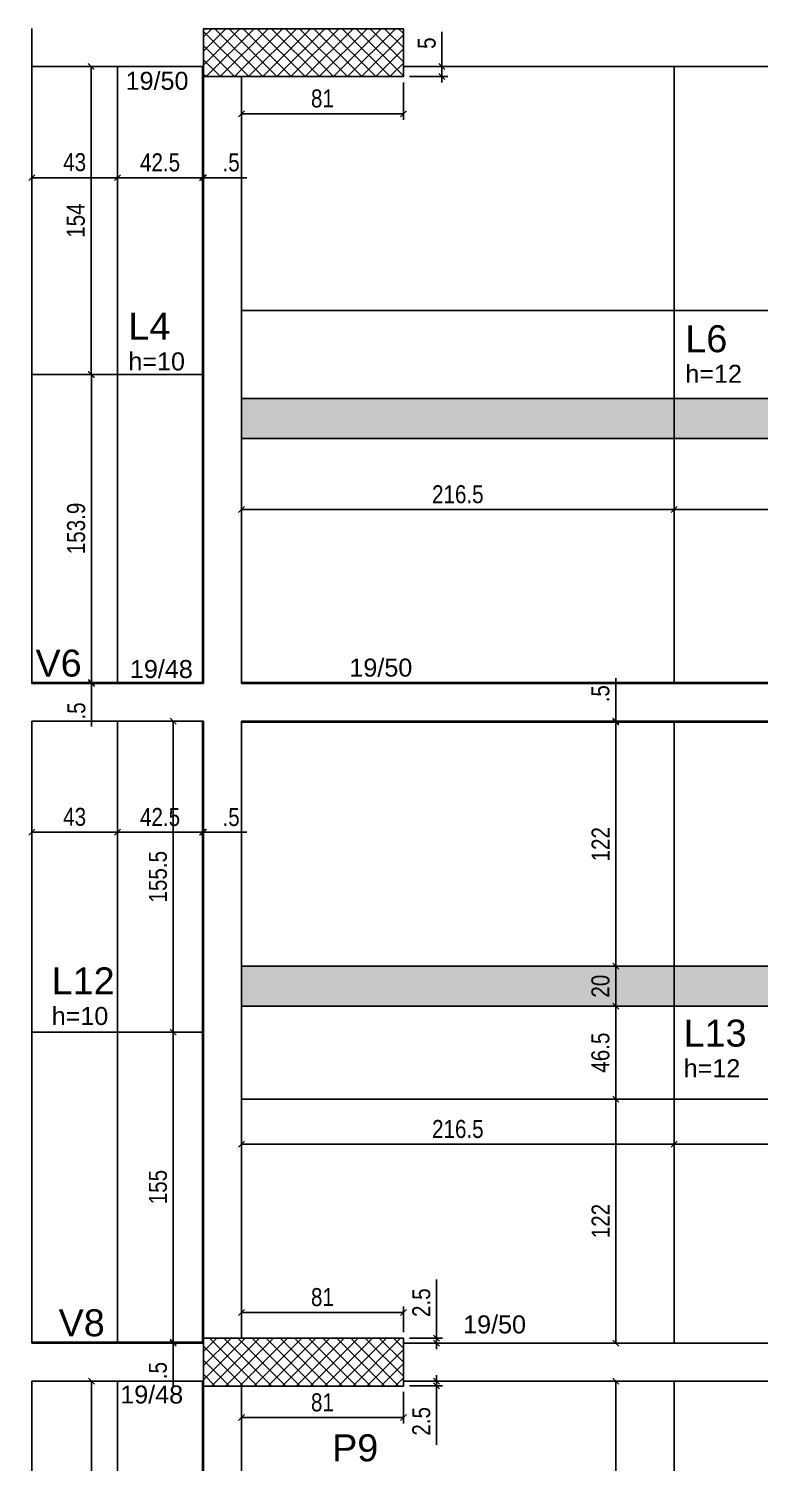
# Model space of a CAD drawing. Header units: millimetres. Extents: x 2797 to 7088, y 174 to 2922.
# Drawn here: x 3697 to 4063, y 1695 to 2412 of the extents above; entities that cross this region are included whole.
import ezdxf

# ---------------------------------------------------------------- set-up
doc = ezdxf.new("R2010")
doc.units = ezdxf.units.MM
for name, color, linetype in [('8', 8, 'Continuous'), ('ES-VIGA', 3, 'Continuous'), ('L-D', 2, 'Continuous'), ('L-N', 4, 'Continuous'), ('Painéis', 200, 'Continuous'), ('PIL-N', 4, 'Continuous'), ('Pilares', 5, 'Continuous'), ('VIG-D', 2, 'Continuous'), ('VIG-N', 4, 'Continuous')]:
    doc.layers.add(name, color=color, linetype=linetype)
doc.layers.add('Hachura', color=251, linetype='Continuous', lineweight=9)
doc.styles.add('COTA TECNICA-50', font='techl___.ttf', dxfattribs={"height": 9})
doc.styles.add('TQS_ARIAL', font='arial.ttf')
doc.dimstyles.new('COTA PAINEL-50', dxfattribs={"dimtxt": 9, "dimasz": 3, "dimexe": 3, "dimexo": 3, "dimgap": 3, "dimtad": 1, "dimdec": 1, "dimzin": 12, "dimdsep": 46, "dimtxsty": 'COTA TECNICA-50', "dimblk1": 'OBLIQUE', "dimblk2": 'OBLIQUE', "dimsah": 1, "dimcen": 0.9, "dimclrd": 4, "dimclre": 4, "dimclrt": 240, "dimadec": 1, "dimazin": 3, "dimtfac": 1, "dimtdec": 1, "dimtmove": 0, "dimatfit": 3, "dimfxl": 1, "dimtolj": 1, "dimtzin": 12, "dimarcsym": 0})

# ---------------------------------------------------------------- blocks, each defined once
blk = doc.blocks.new('_Oblique')
at = {"color": 0, "linetype": 'ByBlock', "lineweight": -2}
blk.add_line((-0.5, -0.5), (0.5, 0.5), dxfattribs=at)
blk = doc.blocks.new('*D301')
at = {"layer": 'Defpoints', "color": 0, "transparency": 16777216}
for p in [(3741.65, 2393.09), (3728.4, 2239.04), (3741.4, 2239.04)]:
    blk.add_point(p, dxfattribs=at)
at = {"layer": 'Painéis', "color": 4, "lineweight": -2, "transparency": 16777216}
for p, q in [((3738.65, 2393.09), (3725.4, 2393.09)), ((3728.4, 2393.09), (3728.4, 2239.04)), ((3738.4, 2239.04), (3725.4, 2239.04))]:
    blk.add_line(p, q, dxfattribs=at)
at = {"layer": 'Painéis', "color": 4, "lineweight": -2, "transparency": 16777216, "xscale": 3, "yscale": 3, "zscale": 3}
for p, rotation in [((3728.4, 2393.09), 90), ((3728.4, 2239.04), 270)]:
    blk.add_blockref('_Oblique', p, dxfattribs=dict(at, rotation=rotation))
at = {"layer": 'Painéis', "color": 240, "transparency": 16777216, "insert": (3720.8, 2316.06), "char_height": 9, "attachment_point": 5, "rotation": 90, "style": 'COTA TECNICA-50'}
blk.add_mtext('\\A1;154', dxfattribs=at)
blk = doc.blocks.new('*D302')
at = {"layer": 'Defpoints', "color": 0, "transparency": 16777216}
for p in [(3741.65, 2239.04), (3728.65, 2085.09), (3741.65, 2085.09)]:
    blk.add_point(p, dxfattribs=at)
at = {"layer": 'Painéis', "color": 4, "lineweight": -2, "transparency": 16777216}
for p, q in [((3738.65, 2239.04), (3725.65, 2239.04)), ((3728.65, 2239.04), (3728.65, 2085.09)), ((3738.65, 2085.09), (3725.65, 2085.09))]:
    blk.add_line(p, q, dxfattribs=at)
at = {"layer": 'Painéis', "color": 4, "lineweight": -2, "transparency": 16777216, "xscale": 3, "yscale": 3, "zscale": 3}
for p, rotation in [((3728.65, 2239.04), 90), ((3728.65, 2085.09), 270)]:
    blk.add_blockref('_Oblique', p, dxfattribs=dict(at, rotation=rotation))
at = {"layer": 'Painéis', "color": 240, "transparency": 16777216, "insert": (3720.93, 2162.06), "char_height": 9, "attachment_point": 5, "rotation": 90, "style": 'COTA TECNICA-50'}
blk.add_mtext('\\A1;153.9', dxfattribs=at)
blk = doc.blocks.new('*D303')
at = {"layer": 'Defpoints', "color": 0, "transparency": 16777216}
for p in [(3698.66, 2337.55), (3741.65, 2337.64), (3741.65, 2337.55)]:
    blk.add_point(p, dxfattribs=at)
at = {"layer": 'Painéis', "color": 4, "lineweight": -2, "transparency": 16777216}
for p, q in [((3698.66, 2337.55), (3741.65, 2337.55)), ((3741.65, 2334.64), (3741.65, 2334.55))]:
    blk.add_line(p, q, dxfattribs=at)
at = {"layer": 'Painéis', "color": 4, "lineweight": -2, "transparency": 16777216, "xscale": 3, "yscale": 3, "zscale": 3, "rotation": 180}
blk.add_blockref('_Oblique', (3698.66, 2337.55), dxfattribs=at)
at = {"layer": 'Painéis', "color": 4, "lineweight": -2, "transparency": 16777216, "xscale": 3, "yscale": 3, "zscale": 3}
blk.add_blockref('_Oblique', (3741.65, 2337.55), dxfattribs=at)
at = {"layer": 'Painéis', "color": 240, "transparency": 16777216, "insert": (3720.16, 2345.25), "char_height": 9, "attachment_point": 5, "style": 'COTA TECNICA-50'}
blk.add_mtext('\\A1;43', dxfattribs=at)
blk = doc.blocks.new('*D160')
at = {"layer": 'Defpoints', "color": 0, "transparency": 16777216}
for p in [(3741.65, 2337.55), (3784.15, 2337.55), (3784.15, 2337.55)]:
    blk.add_point(p, dxfattribs=at)
at = {"layer": 'Painéis', "color": 4, "lineweight": -2, "transparency": 16777216}
blk.add_line((3741.65, 2337.55), (3784.15, 2337.55), dxfattribs=at)
at = {"layer": 'Painéis', "color": 4, "lineweight": -2, "transparency": 16777216, "xscale": 3, "yscale": 3, "zscale": 3, "rotation": 180}
blk.add_blockref('_Oblique', (3741.65, 2337.55), dxfattribs=at)
at = {"layer": 'Painéis', "color": 4, "lineweight": -2, "transparency": 16777216, "xscale": 3, "yscale": 3, "zscale": 3}
blk.add_blockref('_Oblique', (3784.15, 2337.55), dxfattribs=at)
at = {"layer": 'Painéis', "color": 240, "transparency": 16777216, "insert": (3762.9, 2345.15), "char_height": 9, "attachment_point": 5, "style": 'COTA TECNICA-50'}
blk.add_mtext('\\A1;42.5', dxfattribs=at)
blk = doc.blocks.new('*D161')
at = {"layer": 'Defpoints', "color": 0, "transparency": 16777216}
for p in [(3803.65, 2388.08), (3884.65, 2388.08), (3884.65, 2369.55)]:
    blk.add_point(p, dxfattribs=at)
at = {"layer": 'Painéis', "color": 4, "lineweight": -2, "transparency": 16777216}
for p, q in [((3803.65, 2385.08), (3803.65, 2366.55)), ((3884.65, 2385.08), (3884.65, 2366.55)), ((3803.65, 2369.55), (3884.65, 2369.55))]:
    blk.add_line(p, q, dxfattribs=at)
at = {"layer": 'Painéis', "color": 4, "lineweight": -2, "transparency": 16777216, "xscale": 3, "yscale": 3, "zscale": 3, "rotation": 180}
blk.add_blockref('_Oblique', (3803.65, 2369.55), dxfattribs=at)
at = {"layer": 'Painéis', "color": 4, "lineweight": -2, "transparency": 16777216, "xscale": 3, "yscale": 3, "zscale": 3}
blk.add_blockref('_Oblique', (3884.65, 2369.55), dxfattribs=at)
at = {"layer": 'Painéis', "color": 240, "transparency": 16777216, "insert": (3844.15, 2377.13), "char_height": 9, "attachment_point": 5, "style": 'COTA TECNICA-50'}
blk.add_mtext('\\A1;81', dxfattribs=at)
blk = doc.blocks.new('*D162')
at = {"layer": 'Defpoints', "color": 0, "transparency": 16777216}
for p in [(3884.65, 2393.09), (3903.96, 2393.09), (3884.65, 2388.08)]:
    blk.add_point(p, dxfattribs=at)
at = {"layer": 'Painéis', "color": 4, "lineweight": -2, "transparency": 16777216}
for p, q in [((3903.96, 2393.09), (3903.96, 2410.57)), ((3887.65, 2393.09), (3906.96, 2393.09)), ((3903.96, 2388.08), (3903.96, 2393.09)), ((3887.65, 2388.08), (3906.96, 2388.08)), ((3903.96, 2388.08), (3903.96, 2385.08))]:
    blk.add_line(p, q, dxfattribs=at)
at = {"layer": 'Painéis', "color": 4, "lineweight": -2, "transparency": 16777216, "xscale": 3, "yscale": 3, "zscale": 3}
for p, rotation in [((3903.96, 2393.09), 270), ((3903.96, 2388.08), 90)]:
    blk.add_blockref('_Oblique', p, dxfattribs=dict(at, rotation=rotation))
at = {"layer": 'Painéis', "color": 240, "transparency": 16777216, "insert": (3896.36, 2404.83), "char_height": 9, "attachment_point": 5, "rotation": 90, "style": 'COTA TECNICA-50'}
blk.add_mtext('\\A1;5', dxfattribs=at)
blk = doc.blocks.new('*D167')
at = {"layer": 'Defpoints', "color": 0, "transparency": 16777216}
for p in [(3728.65, 2084.59), (3741.65, 2085.09), (3741.65, 2084.59)]:
    blk.add_point(p, dxfattribs=at)
at = {"layer": 'Painéis', "color": 4, "lineweight": -2, "transparency": 16777216}
for p, q in [((3728.65, 2085.09), (3728.65, 2088.09)), ((3738.65, 2085.09), (3725.65, 2085.09)), ((3738.65, 2084.59), (3725.65, 2084.59)), ((3728.65, 2085.09), (3728.65, 2084.59)), ((3728.65, 2084.59), (3728.65, 2063))]:
    blk.add_line(p, q, dxfattribs=at)
at = {"layer": 'Painéis', "color": 4, "lineweight": -2, "transparency": 16777216, "xscale": 3, "yscale": 3, "zscale": 3}
for p, rotation in [((3728.65, 2085.09), 270), ((3728.65, 2084.59), 90)]:
    blk.add_blockref('_Oblique', p, dxfattribs=dict(at, rotation=rotation))
at = {"layer": 'Painéis', "color": 240, "transparency": 16777216, "insert": (3721.05, 2070.79), "char_height": 9, "attachment_point": 5, "rotation": 90, "style": 'COTA TECNICA-50'}
blk.add_mtext('\\A1;.5', dxfattribs=at)
blk = doc.blocks.new('*D168')
at = {"layer": 'Defpoints', "color": 0, "transparency": 16777216}
for p in [(3784.15, 2337.55), (3784.65, 2337.55), (3784.65, 2337.55)]:
    blk.add_point(p, dxfattribs=at)
at = {"layer": 'Painéis', "color": 4, "lineweight": -2, "transparency": 16777216}
for p, q in [((3784.15, 2337.55), (3781.15, 2337.55)), ((3784.15, 2337.55), (3784.65, 2337.55)), ((3784.65, 2337.55), (3806.25, 2337.55))]:
    blk.add_line(p, q, dxfattribs=at)
at = {"layer": 'Painéis', "color": 4, "lineweight": -2, "transparency": 16777216, "xscale": 3, "yscale": 3, "zscale": 3}
blk.add_blockref('_Oblique', (3784.15, 2337.55), dxfattribs=at)
at = {"layer": 'Painéis', "color": 4, "lineweight": -2, "transparency": 16777216, "xscale": 3, "yscale": 3, "zscale": 3, "rotation": 180}
blk.add_blockref('_Oblique', (3784.65, 2337.55), dxfattribs=at)
at = {"layer": 'Painéis', "color": 240, "transparency": 16777216, "insert": (3798.45, 2345.15), "char_height": 9, "attachment_point": 5, "style": 'COTA TECNICA-50'}
blk.add_mtext('\\A1;.5', dxfattribs=at)
blk = doc.blocks.new('*D304')
at = {"layer": 'Defpoints', "color": 0, "transparency": 16777216}
for p in [(3803.65, 2171.54), (4020.15, 2171.54), (4020.15, 2171.54)]:
    blk.add_point(p, dxfattribs=at)
at = {"layer": 'Painéis', "color": 4, "lineweight": -2, "transparency": 16777216}
blk.add_line((3803.65, 2171.54), (4020.15, 2171.54), dxfattribs=at)
at = {"layer": 'Painéis', "color": 4, "lineweight": -2, "transparency": 16777216, "xscale": 3, "yscale": 3, "zscale": 3, "rotation": 180}
blk.add_blockref('_Oblique', (3803.65, 2171.54), dxfattribs=at)
at = {"layer": 'Painéis', "color": 4, "lineweight": -2, "transparency": 16777216, "xscale": 3, "yscale": 3, "zscale": 3}
blk.add_blockref('_Oblique', (4020.15, 2171.54), dxfattribs=at)
at = {"layer": 'Painéis', "color": 240, "transparency": 16777216, "insert": (3911.9, 2179.13), "char_height": 9, "attachment_point": 5, "style": 'COTA TECNICA-50'}
blk.add_mtext('\\A1;216.5', dxfattribs=at)
blk = doc.blocks.new('*D305')
at = {"layer": 'Defpoints', "color": 0, "transparency": 16777216}
for p in [(4020.15, 2171.54), (4264.15, 2171.54), (4264.15, 2171.54)]:
    blk.add_point(p, dxfattribs=at)
at = {"layer": 'Painéis', "color": 4, "lineweight": -2, "transparency": 16777216}
blk.add_line((4020.15, 2171.54), (4264.15, 2171.54), dxfattribs=at)
at = {"layer": 'Painéis', "color": 4, "lineweight": -2, "transparency": 16777216, "xscale": 3, "yscale": 3, "zscale": 3, "rotation": 180}
blk.add_blockref('_Oblique', (4020.15, 2171.54), dxfattribs=at)
at = {"layer": 'Painéis', "color": 4, "lineweight": -2, "transparency": 16777216, "xscale": 3, "yscale": 3, "zscale": 3}
blk.add_blockref('_Oblique', (4264.15, 2171.54), dxfattribs=at)
at = {"layer": 'Painéis', "color": 240, "transparency": 16777216, "insert": (4142.15, 2179.1), "char_height": 9, "attachment_point": 5, "style": 'COTA TECNICA-50'}
blk.add_mtext('\\A1;244', dxfattribs=at)
blk = doc.blocks.new('*D93')
at = {"layer": 'Defpoints', "color": 0, "transparency": 16777216}
for p in [(3782.47, 2065.59), (3769.46, 1910.09), (3782.22, 1910.09)]:
    blk.add_point(p, dxfattribs=at)
at = {"layer": 'Painéis', "color": 4, "lineweight": -2, "transparency": 16777216}
for p, q in [((3779.47, 2065.59), (3766.46, 2065.59)), ((3769.46, 2065.59), (3769.46, 1910.09)), ((3779.22, 1910.09), (3766.46, 1910.09))]:
    blk.add_line(p, q, dxfattribs=at)
at = {"layer": 'Painéis', "color": 4, "lineweight": -2, "transparency": 16777216, "xscale": 3, "yscale": 3, "zscale": 3}
for p, rotation in [((3769.46, 2065.59), 90), ((3769.46, 1910.09), 270)]:
    blk.add_blockref('_Oblique', p, dxfattribs=dict(at, rotation=rotation))
at = {"layer": 'Painéis', "color": 240, "transparency": 16777216, "insert": (3761.86, 1987.84), "char_height": 9, "attachment_point": 5, "rotation": 90, "style": 'COTA TECNICA-50'}
blk.add_mtext('\\A1;155.5', dxfattribs=at)
blk = doc.blocks.new('*D94')
at = {"layer": 'Defpoints', "color": 0, "transparency": 16777216}
for p in [(3782.47, 1910.09), (3769.46, 1755.08), (3782.47, 1755.08)]:
    blk.add_point(p, dxfattribs=at)
at = {"layer": 'Painéis', "color": 4, "lineweight": -2, "transparency": 16777216}
for p, q in [((3779.47, 1910.09), (3766.46, 1910.09)), ((3769.46, 1910.09), (3769.46, 1755.08)), ((3779.47, 1755.08), (3766.46, 1755.08))]:
    blk.add_line(p, q, dxfattribs=at)
at = {"layer": 'Painéis', "color": 4, "lineweight": -2, "transparency": 16777216, "xscale": 3, "yscale": 3, "zscale": 3}
for p, rotation in [((3769.46, 1910.09), 90), ((3769.46, 1755.08), 270)]:
    blk.add_blockref('_Oblique', p, dxfattribs=dict(at, rotation=rotation))
at = {"layer": 'Painéis', "color": 240, "transparency": 16777216, "insert": (3761.86, 1832.59), "char_height": 9, "attachment_point": 5, "rotation": 90, "style": 'COTA TECNICA-50'}
blk.add_mtext('\\A1;155', dxfattribs=at)
blk = doc.blocks.new('*D95')
at = {"layer": 'Defpoints', "color": 0, "transparency": 16777216}
for p in [(3698.66, 2010.06), (3741.65, 2010.06), (3741.65, 2010.06)]:
    blk.add_point(p, dxfattribs=at)
at = {"layer": 'Painéis', "color": 4, "lineweight": -2, "transparency": 16777216}
blk.add_line((3698.66, 2010.06), (3741.65, 2010.06), dxfattribs=at)
at = {"layer": 'Painéis', "color": 4, "lineweight": -2, "transparency": 16777216, "xscale": 3, "yscale": 3, "zscale": 3, "rotation": 180}
blk.add_blockref('_Oblique', (3698.66, 2010.06), dxfattribs=at)
at = {"layer": 'Painéis', "color": 4, "lineweight": -2, "transparency": 16777216, "xscale": 3, "yscale": 3, "zscale": 3}
blk.add_blockref('_Oblique', (3741.65, 2010.06), dxfattribs=at)
at = {"layer": 'Painéis', "color": 240, "transparency": 16777216, "insert": (3720.16, 2017.75), "char_height": 9, "attachment_point": 5, "style": 'COTA TECNICA-50'}
blk.add_mtext('\\A1;43', dxfattribs=at)
blk = doc.blocks.new('*D96')
at = {"layer": 'Defpoints', "color": 0, "transparency": 16777216}
for p in [(3741.65, 2010.06), (3784.15, 2010.06), (3784.15, 2010.06)]:
    blk.add_point(p, dxfattribs=at)
at = {"layer": 'Painéis', "color": 4, "lineweight": -2, "transparency": 16777216}
blk.add_line((3741.65, 2010.06), (3784.15, 2010.06), dxfattribs=at)
at = {"layer": 'Painéis', "color": 4, "lineweight": -2, "transparency": 16777216, "xscale": 3, "yscale": 3, "zscale": 3, "rotation": 180}
blk.add_blockref('_Oblique', (3741.65, 2010.06), dxfattribs=at)
at = {"layer": 'Painéis', "color": 4, "lineweight": -2, "transparency": 16777216, "xscale": 3, "yscale": 3, "zscale": 3}
blk.add_blockref('_Oblique', (3784.15, 2010.06), dxfattribs=at)
at = {"layer": 'Painéis', "color": 240, "transparency": 16777216, "insert": (3762.9, 2017.66), "char_height": 9, "attachment_point": 5, "style": 'COTA TECNICA-50'}
blk.add_mtext('\\A1;42.5', dxfattribs=at)
blk = doc.blocks.new('*D97')
at = {"layer": 'Defpoints', "color": 0, "transparency": 16777216}
for p in [(3769.46, 1754.58), (3782.47, 1755.08), (3782.47, 1754.58)]:
    blk.add_point(p, dxfattribs=at)
at = {"layer": 'Painéis', "color": 4, "lineweight": -2, "transparency": 16777216}
for p, q in [((3769.46, 1755.08), (3769.46, 1758.08)), ((3779.47, 1755.08), (3766.46, 1755.08)), ((3779.47, 1754.58), (3766.46, 1754.58)), ((3769.46, 1755.08), (3769.46, 1754.58)), ((3769.46, 1754.58), (3769.46, 1732.99))]:
    blk.add_line(p, q, dxfattribs=at)
at = {"layer": 'Painéis', "color": 4, "lineweight": -2, "transparency": 16777216, "xscale": 3, "yscale": 3, "zscale": 3}
for p, rotation in [((3769.46, 1755.08), 270), ((3769.46, 1754.58), 90)]:
    blk.add_blockref('_Oblique', p, dxfattribs=dict(at, rotation=rotation))
at = {"layer": 'Painéis', "color": 240, "transparency": 16777216, "insert": (3761.86, 1740.79), "char_height": 9, "attachment_point": 5, "rotation": 90, "style": 'COTA TECNICA-50'}
blk.add_mtext('\\A1;.5', dxfattribs=at)
blk = doc.blocks.new('*D98')
at = {"layer": 'Defpoints', "color": 0, "transparency": 16777216}
for p in [(3784.15, 2010.06), (3784.65, 2010.06), (3784.65, 2010.06)]:
    blk.add_point(p, dxfattribs=at)
at = {"layer": 'Painéis', "color": 4, "lineweight": -2, "transparency": 16777216}
for p, q in [((3784.15, 2010.06), (3781.15, 2010.06)), ((3784.15, 2010.06), (3784.65, 2010.06)), ((3784.65, 2010.06), (3806.25, 2010.06))]:
    blk.add_line(p, q, dxfattribs=at)
at = {"layer": 'Painéis', "color": 4, "lineweight": -2, "transparency": 16777216, "xscale": 3, "yscale": 3, "zscale": 3}
blk.add_blockref('_Oblique', (3784.15, 2010.06), dxfattribs=at)
at = {"layer": 'Painéis', "color": 4, "lineweight": -2, "transparency": 16777216, "xscale": 3, "yscale": 3, "zscale": 3, "rotation": 180}
blk.add_blockref('_Oblique', (3784.65, 2010.06), dxfattribs=at)
at = {"layer": 'Painéis', "color": 240, "transparency": 16777216, "insert": (3798.45, 2017.66), "char_height": 9, "attachment_point": 5, "style": 'COTA TECNICA-50'}
blk.add_mtext('\\A1;.5', dxfattribs=at)
blk = doc.blocks.new('*D99')
at = {"layer": 'Defpoints', "color": 0, "transparency": 16777216}
for p in [(3741.65, 1735.58), (3728.65, 1580.08), (3741.4, 1580.08)]:
    blk.add_point(p, dxfattribs=at)
at = {"layer": 'Painéis', "color": 4, "lineweight": -2, "transparency": 16777216}
for p, q in [((3738.65, 1735.58), (3725.65, 1735.58)), ((3728.65, 1735.58), (3728.65, 1580.08)), ((3738.4, 1580.08), (3725.65, 1580.08))]:
    blk.add_line(p, q, dxfattribs=at)
at = {"layer": 'Painéis', "color": 4, "lineweight": -2, "transparency": 16777216, "xscale": 3, "yscale": 3, "zscale": 3}
for p, rotation in [((3728.65, 1735.58), 90), ((3728.65, 1580.08), 270)]:
    blk.add_blockref('_Oblique', p, dxfattribs=dict(at, rotation=rotation))
at = {"layer": 'Painéis', "color": 240, "transparency": 16777216, "insert": (3721.05, 1657.83), "char_height": 9, "attachment_point": 5, "rotation": 90, "style": 'COTA TECNICA-50'}
blk.add_mtext('\\A1;155.5', dxfattribs=at)
blk = doc.blocks.new('*D104')
at = {"layer": 'Defpoints', "color": 0, "transparency": 16777216}
for p in [(3803.65, 1854), (4020.15, 1854), (4020.15, 1854)]:
    blk.add_point(p, dxfattribs=at)
at = {"layer": 'Painéis', "color": 4, "lineweight": -2, "transparency": 16777216}
blk.add_line((3803.65, 1854), (4020.15, 1854), dxfattribs=at)
at = {"layer": 'Painéis', "color": 4, "lineweight": -2, "transparency": 16777216, "xscale": 3, "yscale": 3, "zscale": 3, "rotation": 180}
blk.add_blockref('_Oblique', (3803.65, 1854), dxfattribs=at)
at = {"layer": 'Painéis', "color": 4, "lineweight": -2, "transparency": 16777216, "xscale": 3, "yscale": 3, "zscale": 3}
blk.add_blockref('_Oblique', (4020.15, 1854), dxfattribs=at)
at = {"layer": 'Painéis', "color": 240, "transparency": 16777216, "insert": (3911.9, 1861.6), "char_height": 9, "attachment_point": 5, "style": 'COTA TECNICA-50'}
blk.add_mtext('\\A1;216.5', dxfattribs=at)
blk = doc.blocks.new('*D105')
at = {"layer": 'Defpoints', "color": 0, "transparency": 16777216}
for p in [(4020.15, 1854), (4264.15, 1854), (4264.15, 1854)]:
    blk.add_point(p, dxfattribs=at)
at = {"layer": 'Painéis', "color": 4, "lineweight": -2, "transparency": 16777216}
blk.add_line((4020.15, 1854), (4264.15, 1854), dxfattribs=at)
at = {"layer": 'Painéis', "color": 4, "lineweight": -2, "transparency": 16777216, "xscale": 3, "yscale": 3, "zscale": 3, "rotation": 180}
blk.add_blockref('_Oblique', (4020.15, 1854), dxfattribs=at)
at = {"layer": 'Painéis', "color": 4, "lineweight": -2, "transparency": 16777216, "xscale": 3, "yscale": 3, "zscale": 3}
blk.add_blockref('_Oblique', (4264.15, 1854), dxfattribs=at)
at = {"layer": 'Painéis', "color": 240, "transparency": 16777216, "insert": (4142.15, 1861.56), "char_height": 9, "attachment_point": 5, "style": 'COTA TECNICA-50'}
blk.add_mtext('\\A1;244', dxfattribs=at)
blk = doc.blocks.new('*D281')
at = {"layer": 'Defpoints', "color": 0, "transparency": 16777216}
for p in [(3990.89, 1876.58), (3990.89, 1876.58), (3990.89, 1754.58)]:
    blk.add_point(p, dxfattribs=at)
at = {"layer": 'Painéis', "color": 4, "lineweight": -2, "transparency": 16777216}
blk.add_line((3990.89, 1754.58), (3990.89, 1876.58), dxfattribs=at)
at = {"layer": 'Painéis', "color": 4, "lineweight": -2, "transparency": 16777216, "xscale": 3, "yscale": 3, "zscale": 3}
for p, rotation in [((3990.89, 1876.58), 90), ((3990.89, 1754.58), 270)]:
    blk.add_blockref('_Oblique', p, dxfattribs=dict(at, rotation=rotation))
at = {"layer": 'Painéis', "color": 240, "transparency": 16777216, "insert": (3983.33, 1815.58), "char_height": 9, "attachment_point": 5, "rotation": 90, "style": 'COTA TECNICA-50'}
blk.add_mtext('\\A1;122', dxfattribs=at)
blk = doc.blocks.new('*D282')
at = {"layer": 'Defpoints', "color": 0, "transparency": 16777216}
for p in [(3990.89, 1923.09), (3990.89, 1923.09), (3990.89, 1876.58)]:
    blk.add_point(p, dxfattribs=at)
at = {"layer": 'Painéis', "color": 4, "lineweight": -2, "transparency": 16777216}
blk.add_line((3990.89, 1876.58), (3990.89, 1923.09), dxfattribs=at)
at = {"layer": 'Painéis', "color": 4, "lineweight": -2, "transparency": 16777216, "xscale": 3, "yscale": 3, "zscale": 3}
for p, rotation in [((3990.89, 1923.09), 90), ((3990.89, 1876.58), 270)]:
    blk.add_blockref('_Oblique', p, dxfattribs=dict(at, rotation=rotation))
at = {"layer": 'Painéis', "color": 240, "transparency": 16777216, "insert": (3983.29, 1899.84), "char_height": 9, "attachment_point": 5, "rotation": 90, "style": 'COTA TECNICA-50'}
blk.add_mtext('\\A1;46.5', dxfattribs=at)
blk = doc.blocks.new('*D283')
at = {"layer": 'Defpoints', "color": 0, "transparency": 16777216}
for p in [(3990.89, 1943.09), (3990.89, 1943.09), (3990.89, 1923.09)]:
    blk.add_point(p, dxfattribs=at)
at = {"layer": 'Painéis', "color": 4, "lineweight": -2, "transparency": 16777216}
blk.add_line((3990.89, 1923.09), (3990.89, 1943.09), dxfattribs=at)
at = {"layer": 'Painéis', "color": 4, "lineweight": -2, "transparency": 16777216, "xscale": 3, "yscale": 3, "zscale": 3}
for p, rotation in [((3990.89, 1943.09), 90), ((3990.89, 1923.09), 270)]:
    blk.add_blockref('_Oblique', p, dxfattribs=dict(at, rotation=rotation))
at = {"layer": 'Painéis', "color": 240, "transparency": 16777216, "insert": (3983.3, 1933.09), "char_height": 9, "attachment_point": 5, "rotation": 90, "style": 'COTA TECNICA-50'}
blk.add_mtext('\\A1;20', dxfattribs=at)
blk = doc.blocks.new('*D284')
at = {"layer": 'Defpoints', "color": 0, "transparency": 16777216}
for p in [(3990.89, 2065.09), (3990.89, 2065.09), (3990.89, 1943.09)]:
    blk.add_point(p, dxfattribs=at)
at = {"layer": 'Painéis', "color": 4, "lineweight": -2, "transparency": 16777216}
blk.add_line((3990.89, 1943.09), (3990.89, 2065.09), dxfattribs=at)
at = {"layer": 'Painéis', "color": 4, "lineweight": -2, "transparency": 16777216, "xscale": 3, "yscale": 3, "zscale": 3}
for p, rotation in [((3990.89, 2065.09), 90), ((3990.89, 1943.09), 270)]:
    blk.add_blockref('_Oblique', p, dxfattribs=dict(at, rotation=rotation))
at = {"layer": 'Painéis', "color": 240, "transparency": 16777216, "insert": (3983.33, 2004.09), "char_height": 9, "attachment_point": 5, "rotation": 90, "style": 'COTA TECNICA-50'}
blk.add_mtext('\\A1;122', dxfattribs=at)
blk = doc.blocks.new('*D107')
at = {"layer": 'Defpoints', "color": 0, "transparency": 16777216}
for p in [(3990.89, 2065.59), (3990.89, 2065.59), (3990.89, 2065.09)]:
    blk.add_point(p, dxfattribs=at)
at = {"layer": 'Painéis', "color": 4, "lineweight": -2, "transparency": 16777216}
for p, q in [((3990.89, 2065.59), (3990.89, 2087.18)), ((3990.89, 2065.09), (3990.89, 2065.59)), ((3990.89, 2065.09), (3990.89, 2062.09))]:
    blk.add_line(p, q, dxfattribs=at)
at = {"layer": 'Painéis', "color": 4, "lineweight": -2, "transparency": 16777216, "xscale": 3, "yscale": 3, "zscale": 3}
for p, rotation in [((3990.89, 2065.59), 270), ((3990.89, 2065.09), 90)]:
    blk.add_blockref('_Oblique', p, dxfattribs=dict(at, rotation=rotation))
at = {"layer": 'Painéis', "color": 240, "transparency": 16777216, "insert": (3983.29, 2079.38), "char_height": 9, "attachment_point": 5, "rotation": 90, "style": 'COTA TECNICA-50'}
blk.add_mtext('\\A1;.5', dxfattribs=at)
blk = doc.blocks.new('*D108')
at = {"layer": 'Defpoints', "color": 0, "transparency": 16777216}
for p in [(3884.65, 1757.08), (3884.65, 1754.58), (3901.24, 1757.08)]:
    blk.add_point(p, dxfattribs=at)
at = {"layer": 'Painéis', "color": 4, "lineweight": -2, "transparency": 16777216}
for p, q in [((3901.24, 1757.08), (3901.24, 1786.44)), ((3887.65, 1757.08), (3904.24, 1757.08)), ((3887.65, 1754.58), (3904.24, 1754.58)), ((3901.24, 1754.58), (3901.24, 1757.08)), ((3901.24, 1754.58), (3901.24, 1751.58))]:
    blk.add_line(p, q, dxfattribs=at)
at = {"layer": 'Painéis', "color": 4, "lineweight": -2, "transparency": 16777216, "xscale": 3, "yscale": 3, "zscale": 3}
for p, rotation in [((3901.24, 1757.08), 270), ((3901.24, 1754.58), 90)]:
    blk.add_blockref('_Oblique', p, dxfattribs=dict(at, rotation=rotation))
at = {"layer": 'Painéis', "color": 240, "transparency": 16777216, "insert": (3893.64, 1774.76), "char_height": 9, "attachment_point": 5, "rotation": 90, "style": 'COTA TECNICA-50'}
blk.add_mtext('\\A1;2.5', dxfattribs=at)
blk = doc.blocks.new('*D109')
at = {"layer": 'Defpoints', "color": 0, "transparency": 16777216}
for p in [(3803.65, 1769.92), (3803.65, 1757.08), (3884.65, 1757.08)]:
    blk.add_point(p, dxfattribs=at)
at = {"layer": 'Painéis', "color": 4, "lineweight": -2, "transparency": 16777216}
for p, q in [((3803.65, 1760.08), (3803.65, 1772.92)), ((3884.65, 1760.08), (3884.65, 1772.92)), ((3884.65, 1769.92), (3803.65, 1769.92))]:
    blk.add_line(p, q, dxfattribs=at)
at = {"layer": 'Painéis', "color": 4, "lineweight": -2, "transparency": 16777216, "xscale": 3, "yscale": 3, "zscale": 3, "rotation": 180}
blk.add_blockref('_Oblique', (3803.65, 1769.92), dxfattribs=at)
at = {"layer": 'Painéis', "color": 4, "lineweight": -2, "transparency": 16777216, "xscale": 3, "yscale": 3, "zscale": 3}
blk.add_blockref('_Oblique', (3884.65, 1769.92), dxfattribs=at)
at = {"layer": 'Painéis', "color": 240, "transparency": 16777216, "insert": (3844.15, 1777.5), "char_height": 9, "attachment_point": 5, "style": 'COTA TECNICA-50'}
blk.add_mtext('\\A1;81', dxfattribs=at)
blk = doc.blocks.new('*D285')
at = {"layer": 'Defpoints', "color": 0, "transparency": 16777216}
for p in [(3990.89, 1735.58), (3990.89, 1613.58), (3990.89, 1613.58)]:
    blk.add_point(p, dxfattribs=at)
at = {"layer": 'Painéis', "color": 4, "lineweight": -2, "transparency": 16777216}
blk.add_line((3990.89, 1735.58), (3990.89, 1613.58), dxfattribs=at)
at = {"layer": 'Painéis', "color": 4, "lineweight": -2, "transparency": 16777216, "xscale": 3, "yscale": 3, "zscale": 3}
for p, rotation in [((3990.89, 1735.58), 90), ((3990.89, 1613.58), 270)]:
    blk.add_blockref('_Oblique', p, dxfattribs=dict(at, rotation=rotation))
at = {"layer": 'Painéis', "color": 240, "transparency": 16777216, "insert": (3983.33, 1674.58), "char_height": 9, "attachment_point": 5, "rotation": 90, "style": 'COTA TECNICA-50'}
blk.add_mtext('\\A1;122', dxfattribs=at)
blk = doc.blocks.new('*D114')
at = {"layer": 'Defpoints', "color": 0, "transparency": 16777216}
for p in [(3884.65, 1735.58), (3884.65, 1733.09), (3901.24, 1733.09)]:
    blk.add_point(p, dxfattribs=at)
at = {"layer": 'Painéis', "color": 4, "lineweight": -2, "transparency": 16777216}
for p, q in [((3901.24, 1735.58), (3901.24, 1738.58)), ((3887.65, 1735.58), (3904.24, 1735.58)), ((3887.65, 1733.09), (3904.24, 1733.09)), ((3901.24, 1735.58), (3901.24, 1733.09)), ((3901.24, 1733.09), (3901.24, 1703.73))]:
    blk.add_line(p, q, dxfattribs=at)
at = {"layer": 'Painéis', "color": 4, "lineweight": -2, "transparency": 16777216, "xscale": 3, "yscale": 3, "zscale": 3}
for p, rotation in [((3901.24, 1735.58), 270), ((3901.24, 1733.09), 90)]:
    blk.add_blockref('_Oblique', p, dxfattribs=dict(at, rotation=rotation))
at = {"layer": 'Painéis', "color": 240, "transparency": 16777216, "insert": (3893.64, 1715.41), "char_height": 9, "attachment_point": 5, "rotation": 90, "style": 'COTA TECNICA-50'}
blk.add_mtext('\\A1;2.5', dxfattribs=at)
blk = doc.blocks.new('*D115')
at = {"layer": 'Defpoints', "color": 0, "transparency": 16777216}
for p in [(3803.65, 1733.09), (3884.65, 1733.09), (3803.65, 1717.25)]:
    blk.add_point(p, dxfattribs=at)
at = {"layer": 'Painéis', "color": 4, "lineweight": -2, "transparency": 16777216}
for p, q in [((3803.65, 1730.09), (3803.65, 1714.25)), ((3884.65, 1730.09), (3884.65, 1714.25)), ((3884.65, 1717.25), (3803.65, 1717.25))]:
    blk.add_line(p, q, dxfattribs=at)
at = {"layer": 'Painéis', "color": 4, "lineweight": -2, "transparency": 16777216, "xscale": 3, "yscale": 3, "zscale": 3, "rotation": 180}
blk.add_blockref('_Oblique', (3803.65, 1717.25), dxfattribs=at)
at = {"layer": 'Painéis', "color": 4, "lineweight": -2, "transparency": 16777216, "xscale": 3, "yscale": 3, "zscale": 3}
blk.add_blockref('_Oblique', (3884.65, 1717.25), dxfattribs=at)
at = {"layer": 'Painéis', "color": 240, "transparency": 16777216, "insert": (3844.15, 1724.84), "char_height": 9, "attachment_point": 5, "style": 'COTA TECNICA-50'}
blk.add_mtext('\\A1;81', dxfattribs=at)

msp = doc.modelspace()

# ---------------------------------------------------------------- hatches: boundary and pattern name
at = {"layer": 'Hachura', "linetype": 'ByBlock'}
h = msp.add_hatch(color=256, dxfattribs=at)
h.dxf.hatch_style = 1
h.paths.add_polyline_path([(4264.15, 2227.09), (3803.65, 2227.09), (3803.65, 2207.09), (4264.15, 2207.09)])
h = msp.add_hatch(color=256, dxfattribs=at)
h.dxf.hatch_style = 1
h.paths.add_polyline_path([(4264.15, 1943.09), (3803.65, 1943.09), (3803.65, 1923.09), (4264.15, 1923.09)])

# ---------------------------------------------------------------- linework, layer by layer
at = {"layer": '8', "color": 250, "linetype": 'Continuous'}
for p, q in [((3784.65, 2393.84), (3802.9, 2412.08)), ((3784.65, 2400.91), (3795.83, 2412.08)), ((3784.65, 2407.98), (3788.76, 2412.08)), ((3784.65, 2410.69), (3807.26, 2388.08)), ((3785.97, 2388.08), (3809.97, 2412.08)), ((3790.33, 2412.08), (3814.33, 2388.08)), ((3793.04, 2388.08), (3817.04, 2412.08)), ((3797.4, 2412.08), (3821.4, 2388.08)), ((3800.11, 2388.08), (3824.11, 2412.08)), ((3804.47, 2412.08), (3828.47, 2388.08)), ((3807.18, 2388.08), (3831.18, 2412.08)), ((3811.54, 2412.08), (3835.54, 2388.08)), ((3814.25, 2388.08), (3838.25, 2412.08)), ((3818.61, 2412.08), (3842.61, 2388.08)), ((3821.32, 2388.08), (3845.32, 2412.08)), ((3825.68, 2412.08), (3849.68, 2388.08)), ((3828.4, 2388.08), (3852.4, 2412.08)), ((3832.75, 2412.08), (3856.75, 2388.08)), ((3835.47, 2388.08), (3859.47, 2412.08)), ((3839.82, 2412.08), (3863.82, 2388.08)), ((3842.54, 2388.08), (3866.54, 2412.08)), ((3846.89, 2412.08), (3870.89, 2388.08)), ((3849.61, 2388.08), (3873.61, 2412.08)), ((3853.97, 2412.08), (3877.97, 2388.08)), ((3856.68, 2388.08), (3880.68, 2412.08)), ((3861.04, 2412.08), (3884.65, 2388.47)), ((3868.11, 2412.08), (3884.65, 2395.54)), ((3875.18, 2412.08), (3884.65, 2402.61)), ((3882.25, 2412.08), (3884.65, 2409.68)), ((3784.65, 2403.61), (3800.18, 2388.08)), ((3863.75, 2388.08), (3884.65, 2408.99)), ((3784.65, 2396.54), (3793.11, 2388.08)), ((3870.82, 2388.08), (3884.65, 2401.92)), ((3784.65, 2389.47), (3786.04, 2388.08)), ((3877.89, 2388.08), (3884.65, 2394.84)), ((3784.65, 1736.23), (3805.51, 1757.08)), ((3784.65, 1743.3), (3798.44, 1757.08)), ((3784.65, 1750.37), (3791.37, 1757.08)), ((3784.65, 1753.08), (3804.65, 1733.08)), ((3787.72, 1757.08), (3811.72, 1733.08)), ((3788.58, 1733.08), (3812.58, 1757.08)), ((3794.79, 1757.08), (3818.79, 1733.08)), ((3795.65, 1733.08), (3819.65, 1757.08)), ((3801.86, 1757.08), (3825.86, 1733.08)), ((3802.72, 1733.08), (3826.72, 1757.08)), ((3808.93, 1757.08), (3832.93, 1733.08)), ((3809.79, 1733.08), (3833.79, 1757.08)), ((3816, 1757.08), (3840, 1733.08)), ((3816.86, 1733.08), (3840.86, 1757.08)), ((3823.07, 1757.08), (3847.07, 1733.08)), ((3823.93, 1733.08), (3847.93, 1757.08)), ((3830.14, 1757.08), (3854.14, 1733.08)), ((3831.01, 1733.08), (3855.01, 1757.08)), ((3837.21, 1757.08), (3861.21, 1733.08)), ((3838.08, 1733.08), (3862.08, 1757.08)), ((3844.29, 1757.08), (3868.29, 1733.08)), ((3845.15, 1733.08), (3869.15, 1757.08)), ((3851.36, 1757.08), (3875.36, 1733.08)), ((3852.22, 1733.08), (3876.22, 1757.08)), ((3858.43, 1757.08), (3882.43, 1733.08)), ((3859.29, 1733.08), (3883.29, 1757.08)), ((3865.5, 1757.08), (3884.65, 1737.93)), ((3866.36, 1733.08), (3884.65, 1751.38)), ((3872.57, 1757.08), (3884.65, 1745)), ((3879.64, 1757.08), (3884.65, 1752.07)), ((3784.65, 1746.01), (3797.57, 1733.08)), ((3873.43, 1733.08), (3884.65, 1744.31)), ((3784.65, 1738.93), (3790.5, 1733.08)), ((3880.5, 1733.08), (3884.65, 1737.24))]:
    msp.add_line(p, q, dxfattribs=at)
at = {"layer": 'ES-VIGA'}
for points in [[(3698.66, 2084.59), (3698.66, 2412.09)], [(3698.66, 2393.09), (3725.18, 2393.09)], [(3725.18, 2393.09), (3784.65, 2393.09)], [(3884.65, 2393.09), (4264.65, 2393.09)], [(3784.65, 2388.08), (3784.65, 2084.59)], [(3803.65, 2084.59), (3803.65, 2388.08)], [(3784.65, 2084.59), (3698.66, 2084.59)], [(4264.65, 2084.59), (3803.65, 2084.59)], [(3698.66, 2065.59), (3784.65, 2065.59)], [(3698.66, 1754.58), (3698.66, 2065.59)], [(3784.65, 2065.59), (3784.65, 1757.08)], [(3803.65, 2065.59), (4264.65, 2065.59)], [(3803.65, 1757.08), (3803.65, 2065.59)], [(3784.65, 1754.58), (3698.66, 1754.58)], [(4264.65, 1754.58), (3884.65, 1754.58)], [(3698.66, 1735.58), (3784.65, 1735.58)], [(3698.66, 1405.58), (3698.66, 1735.58)], [(3784.65, 1733.08), (3784.65, 1424.58)], [(3803.65, 1424.58), (3803.65, 1733.08)], [(3884.65, 1735.58), (4264.65, 1735.58)]]:
    msp.add_lwpolyline(points, dxfattribs=at)
at = {"layer": 'Painéis'}
for p, q in [((3741.65, 2393.09), (3741.65, 2085.09)), ((3784.15, 2393.09), (3784.15, 2085.09)), ((4020.15, 2085.09), (4020.15, 2393.09)), ((3803.65, 2271.09), (4264.15, 2271.09)), ((3784.15, 2239.04), (3698.66, 2239.04)), ((3803.65, 2227.09), (4264.15, 2227.09)), ((3803.65, 2207.09), (4264.15, 2207.09)), ((3784.15, 2085.09), (3698.66, 2085.09)), ((3803.65, 2085.09), (4264.15, 2085.09)), ((3741.65, 2065.59), (3741.65, 1755.08)), ((3784.15, 2065.59), (3784.15, 1755.08)), ((3803.65, 2065.09), (4264.15, 2065.09)), ((4020.15, 1754.58), (4020.15, 2065.09)), ((3803.65, 1943.09), (4264.15, 1943.09)), ((3803.65, 1923.09), (4264.15, 1923.09)), ((3784.15, 1910.09), (3698.66, 1910.09)), ((3803.65, 1876.58), (4264.15, 1876.58)), ((3784.15, 1755.08), (3698.66, 1755.08)), ((3741.65, 1735.58), (3741.65, 1425.08)), ((3784.15, 1735.58), (3784.15, 1425.08)), ((4020.15, 1735.58), (4020.15, 1425.08))]:
    msp.add_line(p, q, dxfattribs=at)
at = {"layer": 'Pilares'}
for points in [[(3784.65, 2388.08), (3884.65, 2388.08), (3884.65, 2412.08), (3784.65, 2412.08), (3784.65, 2388.08)], [(3784.65, 1733.08), (3884.65, 1733.08), (3884.65, 1757.08), (3784.65, 1757.08), (3784.65, 1733.08)]]:
    msp.add_lwpolyline(points, dxfattribs=at)

# ---------------------------------------------------------------- texts
at = {"layer": 'L-D', "linetype": 'Continuous', "style": 'TQS_ARIAL'}
for s, p in [('h=10', (3747.06, 2241.14)), ('h=12', (4025.75, 2234.93)), ('h=10', (3708.69, 1913.68)), ('h=12', (4024.91, 1887.56))]:
    msp.add_text(s, height=9, dxfattribs=at).set_placement(p)
at = {"layer": 'L-N', "linetype": 'Continuous', "style": 'TQS_ARIAL'}
for s, p in [('L4', (3747.06, 2256.44)), ('L6', (4025.75, 2250.23)), ('L12', (3708.69, 1928.98)), ('L13', (4024.91, 1902.86))]:
    msp.add_text(s, height=13.5, dxfattribs=at).set_placement(p)
at = {"layer": 'PIL-N', "linetype": 'Continuous', "style": 'TQS_ARIAL'}
msp.add_text('P9', height=13.5, dxfattribs=at).set_placement((3849.02, 1695.41))
at = {"layer": 'VIG-D', "linetype": 'Continuous', "style": 'TQS_ARIAL'}
for s, p in [('19/50', (3745.66, 2381.5)), ('19/48', (3747.82, 2087.24)), ('19/50', (3857.65, 2087.96)), ('19/50', (3914.55, 1759.4)), ('19/48', (3743, 1724.33))]:
    msp.add_text(s, height=9, dxfattribs=at).set_placement(p)
at = {"layer": 'VIG-N', "linetype": 'Continuous', "style": 'TQS_ARIAL'}
for s, p in [('V6', (3700.59, 2087.96)), ('V8', (3712.16, 1757.96))]:
    msp.add_text(s, height=13.5, dxfattribs=at).set_placement(p)

# ---------------------------------------------------------------- dimensions: what is measured, and where the dimension line sits
at = {"layer": 'Painéis'}
for base, p1, p2, angle, picture, middle in [((3903.96, 2393.09), (3884.65, 2388.08), (3884.65, 2393.09), 90, '*D162', (3896.36, 2404.83)), ((3728.4026, 2239.0363), (3741.6547, 2393.0852), (3741.4047, 2239.0363), 90, '*D301', (3720.8039, 2316.0608)), ((3728.6526, 2085.0874), (3741.6547, 2239.0363), (3741.6547, 2085.0874), 90, '*D302', (3720.9289, 2162.0619)), ((3728.65, 2084.59), (3741.65, 2085.09), (3741.65, 2084.59), 90, '*D167', (3721.05, 2070.79)), ((3990.89, 2065.59), (3990.89, 2065.09), (3990.89, 2065.59), 90, '*D107', (3983.29, 2079.38)), ((3769.46, 1910.09), (3782.47, 2065.59), (3782.22, 1910.09), 90, '*D93', (3761.86, 1987.84)), ((3990.89, 2065.09), (3990.89, 1943.09), (3990.89, 2065.09), 90, '*D284', (3983.33, 2004.09)), ((3990.89, 1943.09), (3990.89, 1923.09), (3990.89, 1943.09), 90, '*D283', (3983.3, 1933.09)), ((3990.89, 1923.09), (3990.89, 1876.58), (3990.89, 1923.09), 90, '*D282', (3983.29, 1899.84)), ((3769.46, 1755.08), (3782.47, 1910.09), (3782.47, 1755.08), 90, '*D94', (3761.86, 1832.59)), ((3990.89, 1876.58), (3990.89, 1754.58), (3990.89, 1876.58), 90, '*D281', (3983.33, 1815.58)), ((3901.24, 1757.08), (3884.65, 1754.58), (3884.65, 1757.08), 90, '*D108', (3893.64, 1774.76)), ((3769.46, 1754.58), (3782.47, 1755.08), (3782.47, 1754.58), 90, '*D97', (3761.86, 1740.79)), ((3728.65, 1580.08), (3741.65, 1735.58), (3741.4, 1580.08), 90, '*D99', (3721.05, 1657.83)), ((3901.24, 1733.09), (3884.65, 1735.58), (3884.65, 1733.09), 270, '*D114', (3893.64, 1715.41)), ((3990.89, 1613.58), (3990.89, 1735.58), (3990.89, 1613.58), 270, '*D285', (3983.33, 1674.58))]:
    dim = msp.add_linear_dim(base=base, p1=p1, p2=p2, angle=angle, dimstyle='COTA PAINEL-50', dxfattribs=at)
    dim.commit()
    dim.dimension.update_dxf_attribs({"geometry": picture, "text_midpoint": middle})
for base, p1, p2, picture, middle in [((3884.65, 2369.55), (3803.65, 2388.08), (3884.65, 2388.08), '*D161', (3844.15, 2377.13)), ((3741.65, 2337.55), (3698.66, 2337.55), (3741.65, 2337.64), '*D303', (3720.16, 2345.25)), ((3784.15, 2337.55), (3741.65, 2337.55), (3784.15, 2337.55), '*D160', (3762.9, 2345.15)), ((3784.65, 2337.55), (3784.15, 2337.55), (3784.65, 2337.55), '*D168', (3798.45, 2345.15)), ((4020.15, 2171.54), (3803.65, 2171.54), (4020.15, 2171.54), '*D304', (3911.9, 2179.13)), ((4264.15, 2171.54), (4020.15, 2171.54), (4264.15, 2171.54), '*D305', (4142.15, 2179.1)), ((3741.65, 2010.06), (3698.66, 2010.06), (3741.65, 2010.06), '*D95', (3720.16, 2017.75)), ((3784.15, 2010.06), (3741.65, 2010.06), (3784.15, 2010.06), '*D96', (3762.9, 2017.66)), ((3784.65, 2010.06), (3784.15, 2010.06), (3784.65, 2010.06), '*D98', (3798.45, 2017.66)), ((4020.15, 1854), (3803.65, 1854), (4020.15, 1854), '*D104', (3911.9, 1861.6)), ((4264.15, 1854), (4020.15, 1854), (4264.15, 1854), '*D105', (4142.15, 1861.56)), ((3803.65, 1769.92), (3884.65, 1757.08), (3803.65, 1757.08), '*D109', (3844.15, 1777.5)), ((3803.65, 1717.25), (3884.65, 1733.09), (3803.65, 1733.09), '*D115', (3844.15, 1724.84))]:
    dim = msp.add_linear_dim(base=base, p1=p1, p2=p2, dimstyle='COTA PAINEL-50', dxfattribs=at)
    dim.commit()
    dim.dimension.update_dxf_attribs({"geometry": picture, "text_midpoint": middle})

doc.saveas('drawing.dxf')
